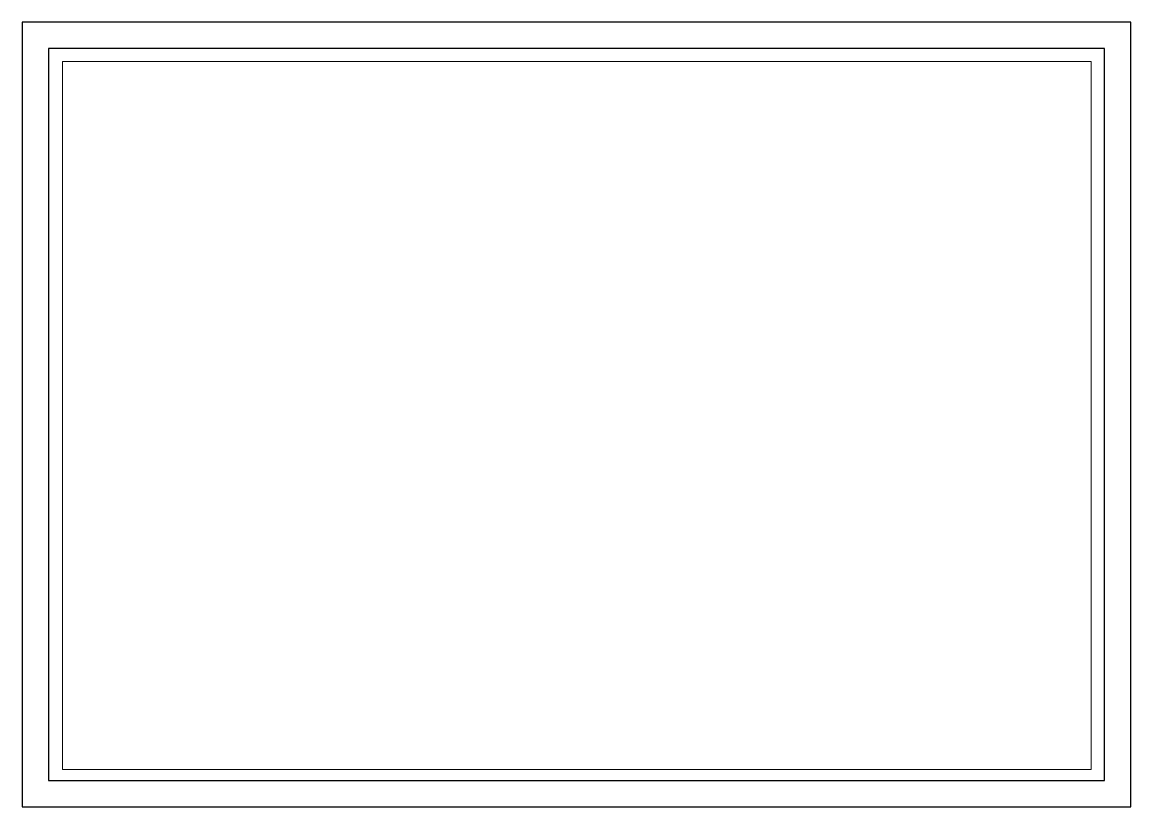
# Paper-space layout 'ISO A3' of a CAD drawing. Header units: millimetres. Extents: x 0 to 420, y 0 to 297.
import ezdxf

# ---------------------------------------------------------------- set-up
doc = ezdxf.new("R2010")
doc.units = ezdxf.units.MM
doc.layers.add('Titleblock', color=30, linetype='Continuous')
doc.layers.add('Viewports', color=254, linetype='Continuous', plot=False)

psp = doc.layouts.new('ISO A3')

# ---------------------------------------------------------------- linework, layer by layer
at = {"layer": 'Titleblock'}
for points in [[(0, 0), (420, 0), (420, 297), (0, 297)], [(10, 10), (410, 10), (410, 287), (10, 287)]]:
    psp.add_lwpolyline(points, close=True, dxfattribs=at)

# ---------------------------------------------------------------- viewports
at = {"layer": 'Viewports', "view_target_point": (2392.45, 1545.68)}
psp.add_viewport(center=(210.17, 148.07), size=(389.68, 267.9911), view_center_point=(38.67, -16.74), view_height=1071.9644, dxfattribs=at)

doc.saveas('drawing.dxf')
